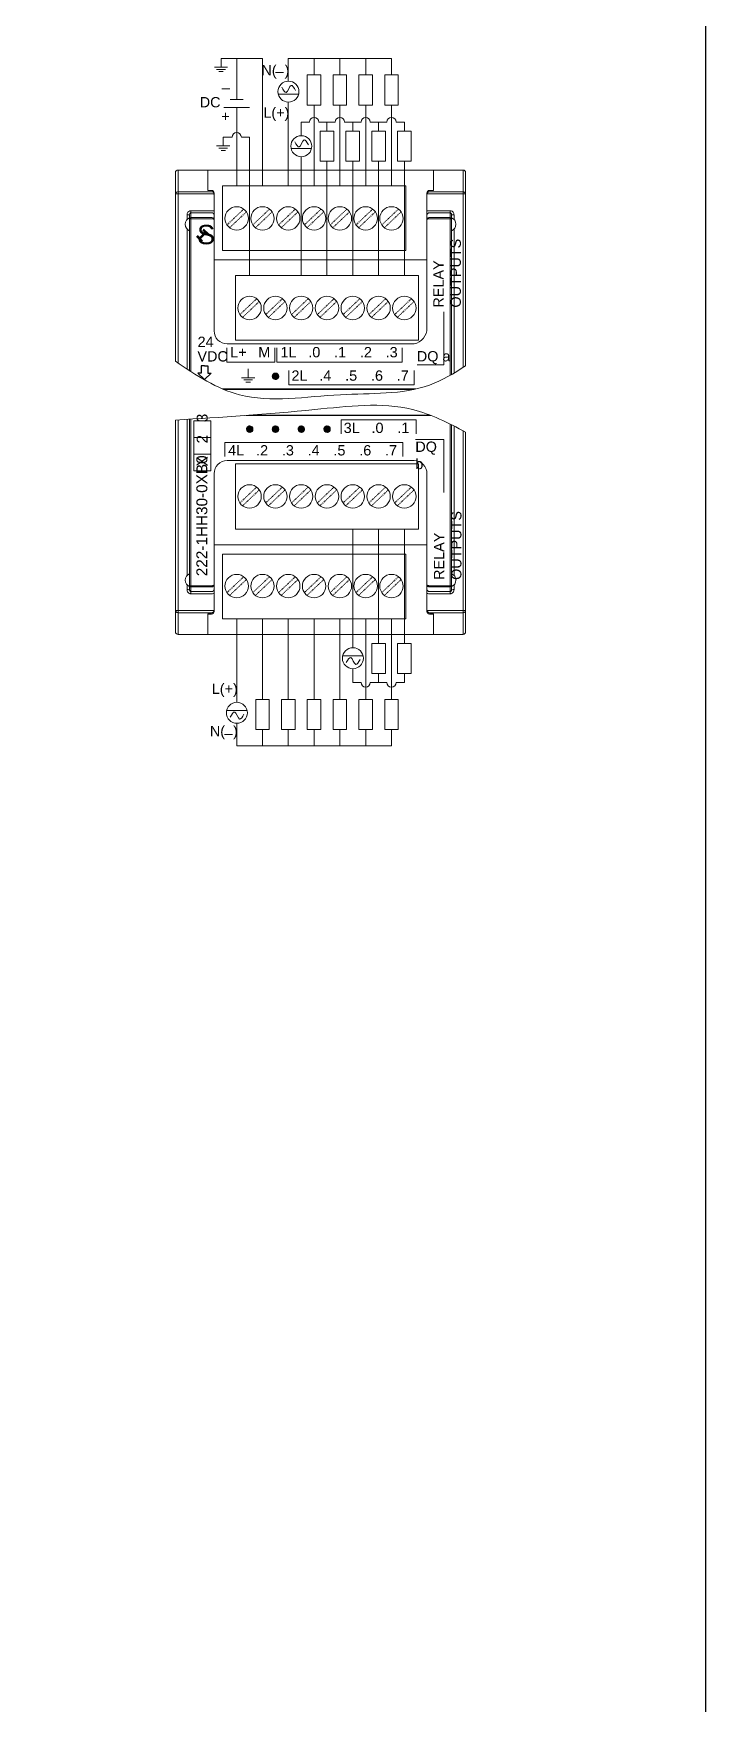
# Model space of a CAD drawing. Header units: inches. Extents: x 57 to 2760, y -193 to 2149.
# Drawn here: x 994.3 to 1098.5, y 1348.4 to 1607.5 of the extents above; entities that cross this region are included whole.
import ezdxf

# ---------------------------------------------------------------- set-up
doc = ezdxf.new("R2010")
doc.units = ezdxf.units.IN
doc.header["$MEASUREMENT"] = 0
doc.linetypes.add('DOT', pattern=[0.2, 0.1, -0.1])
doc.layers.add('Wiring', color=7, linetype='Continuous')
doc.styles.get("Standard").update_dxf_attribs({"font": 'arial.ttf'})

msp = doc.modelspace()

# ---------------------------------------------------------------- linework, layer by layer
at = {"color": 7, "linetype": 'Continuous', "lineweight": 0}
for p, q in [((1016.33549, 1556.74283), (1016.33549, 1585.95301)), ((1016.73549, 1586.35301), (1060.93549, 1586.35301)), ((1016.73549, 1556.45999), (1016.73549, 1586.35301)), ((1021.33549, 1583.18671), (1021.33549, 1586.35301)), ((1056.33549, 1583.18671), (1056.33549, 1586.35301)), ((1060.93549, 1555.75919), (1060.93549, 1586.35301)), ((1061.33549, 1585.95301), (1061.33549, 1556.02224)), ((1061.33549, 1556.02224), (1061.33549, 1585.95301)), ((1023.62549, 1583.92301), (1023.62549, 1573.89101)), ((1023.62549, 1583.92301), (1052.04549, 1583.92301)), ((1052.04549, 1583.92301), (1052.04549, 1573.89101)), ((1016.73549, 1582.99128), (1021.93549, 1582.99128)), ((1016.73549, 1582.67143), (1021.93549, 1582.67143)), ((1021.33549, 1583.19937), (1021.93549, 1583.19937)), ((1021.93549, 1583.18671), (1021.33549, 1583.18671)), ((1022.0867, 1583.16969), (1021.93549, 1583.19937)), ((1022.30489, 1582.75303), (1022.33549, 1582.60473)), ((1022.33549, 1561.41511), (1022.33549, 1582.79937)), ((1055.33549, 1582.79937), (1055.33549, 1561.87701)), ((1055.3661, 1582.75303), (1055.33549, 1582.60473)), ((1055.51261, 1583.121), (1055.41948, 1583.03684)), ((1055.61986, 1583.17017), (1055.51261, 1583.121)), ((1055.58429, 1583.16969), (1055.73549, 1583.19937)), ((1055.73549, 1583.18671), (1055.61986, 1583.17017)), ((1056.33549, 1583.19937), (1055.73549, 1583.19937)), ((1056.33549, 1583.18671), (1055.73549, 1583.18671)), ((1055.73549, 1582.99128), (1060.93549, 1582.99128)), ((1055.73549, 1582.67143), (1060.93549, 1582.67143)), ((1018.13549, 1578.67579), (1018.13549, 1579.40901)), ((1018.53549, 1555.23092), (1018.53549, 1579.46916)), ((1018.73549, 1555.09991), (1018.73549, 1580.05559)), ((1018.73549, 1580.05559), (1021.93549, 1580.05559)), ((1018.73549, 1579.73068), (1021.93549, 1579.73068)), ((1021.93549, 1578.98869), (1018.73549, 1578.98869)), ((1021.93549, 1578.81585), (1018.73549, 1578.81585)), ((1022.33549, 1578.63797), (1022.33549, 1579.34431)), ((1058.93549, 1580.05559), (1055.73549, 1580.05559)), ((1058.93549, 1579.73068), (1055.73549, 1579.73068)), ((1058.93549, 1578.98869), (1055.73549, 1578.98869)), ((1058.93549, 1578.81585), (1055.73549, 1578.81721)), ((1058.93549, 1554.53194), (1058.93549, 1580.05559)), ((1059.13549, 1554.64665), (1059.13549, 1579.46918)), ((1059.53549, 1578.67579), (1059.53549, 1579.40901)), ((1018.13549, 1555.49667), (1018.13549, 1577.23023)), ((1059.53549, 1554.88197), (1059.53549, 1577.23023)), ((1023.62549, 1573.89101), (1052.04549, 1573.89101)), ((1022.33549, 1572.45774), (1055.33549, 1572.45774)), ((1025.62549, 1570.02301), (1025.62549, 1559.99101)), ((1025.62549, 1570.02301), (1054.04549, 1570.02301)), ((1054.04549, 1570.02301), (1054.04549, 1559.99101)), ((1053.3354, 1559.41501), (1024.33549, 1559.41501)), ((1025.62549, 1559.99101), (1054.04549, 1559.99101)), ((1027.61223, 1554.1573), (1027.61223, 1555.5223)), ((1031.36111, 1554.38421), (1031.85402, 1554.87711)), ((1031.36685, 1554.34354), (1031.89469, 1554.87138)), ((1031.37263, 1554.44213), (1031.79609, 1554.86559)), ((1031.37455, 1554.30483), (1031.93339, 1554.86368)), ((1031.38224, 1554.26613), (1031.9721, 1554.85598)), ((1031.38416, 1554.50006), (1031.73817, 1554.85407)), ((1031.38994, 1554.22742), (1032.0108, 1554.84828)), ((1053.63164, 1552.40899), (1023.65274, 1552.40899)), ((1053.32711, 1552.3416), (1023.81447, 1552.3416)), ((1026.58848, 1554.1573), (1028.63598, 1554.1573)), ((1026.92973, 1553.81605), (1028.29473, 1553.81605)), ((1027.27098, 1553.4748), (1027.95348, 1553.4748)), ((1031.39568, 1554.55798), (1031.68024, 1554.84255)), ((1031.39764, 1554.18872), (1032.04951, 1554.84058)), ((1031.41573, 1554.1604), (1032.07782, 1554.82249)), ((1031.43432, 1554.13259), (1032.10564, 1554.80391)), ((1031.4529, 1554.10477), (1032.13346, 1554.78532)), ((1031.47149, 1554.07695), (1032.16127, 1554.76673)), ((1031.47265, 1554.68136), (1031.55687, 1554.76558)), ((1031.49008, 1554.04913), (1032.18909, 1554.74815)), ((1031.5098, 1554.02245), (1032.21577, 1554.72842)), ((1031.53762, 1554.00387), (1032.23436, 1554.70061)), ((1031.56543, 1553.98528), (1032.25295, 1554.67279)), ((1031.59325, 1553.96669), (1032.27153, 1554.64497)), ((1031.62107, 1553.9481), (1032.29012, 1554.61716)), ((1031.64889, 1553.92952), (1032.30871, 1554.58934)), ((1031.67988, 1553.91411), (1032.32412, 1554.55835)), ((1031.71858, 1553.90641), (1032.33182, 1554.51964)), ((1031.75729, 1553.89871), (1032.33952, 1554.48094)), ((1031.79599, 1553.89101), (1032.34722, 1554.44223)), ((1031.8347, 1553.88331), (1032.35491, 1554.40353)), ((1031.88009, 1553.8823), (1032.35592, 1554.35813)), ((1031.93802, 1553.89382), (1032.3444, 1554.30021)), ((1031.99594, 1553.90534), (1032.33288, 1554.24228)), ((1032.05753, 1553.92053), (1032.31769, 1554.18069)), ((1032.19738, 1554.01397), (1032.22425, 1554.04084)), ((1016.33549, 1514.75682), (1016.33549, 1547.59767)), ((1016.73549, 1514.35682), (1016.73549, 1547.62156)), ((1018.13549, 1547.70562), (1018.13549, 1523.4796)), ((1018.53549, 1521.24065), (1018.53549, 1547.72981)), ((1018.73549, 1520.65425), (1018.73549, 1547.74194)), ((1055.94662, 1548.30084), (1027.283, 1548.30084)), ((1055.77212, 1548.36824), (1028.20639, 1548.36824)), ((1027.35711, 1546.17749), (1027.86231, 1546.68268)), ((1027.35966, 1546.20324), (1027.83656, 1546.68014)), ((1027.36096, 1546.15814), (1027.88166, 1546.67883)), ((1027.36481, 1546.13879), (1027.90101, 1546.67499)), ((1027.36542, 1546.2322), (1027.8076, 1546.67438)), ((1027.36866, 1546.11943), (1027.92036, 1546.67114)), ((1027.37118, 1546.26116), (1027.77864, 1546.66862)), ((1027.37251, 1546.10008), (1027.93972, 1546.66729)), ((1027.37636, 1546.08073), (1027.95907, 1546.66344)), ((1027.37694, 1546.29012), (1027.74967, 1546.66286)), ((1027.38021, 1546.06138), (1027.97842, 1546.65959)), ((1027.3827, 1546.31909), (1027.72071, 1546.6571)), ((1027.38406, 1546.04202), (1027.99777, 1546.65574)), ((1027.38791, 1546.02267), (1028.01713, 1546.65189)), ((1027.38846, 1546.34805), (1027.69175, 1546.65134)), ((1027.39176, 1546.00332), (1028.03648, 1546.64804)), ((1027.39663, 1546.37942), (1027.66038, 1546.64317)), ((1027.39805, 1545.9864), (1028.05339, 1546.64175)), ((1027.40734, 1545.9725), (1028.0673, 1546.63246)), ((1027.41663, 1545.95859), (1028.08121, 1546.62317)), ((1027.42593, 1545.94468), (1028.09512, 1546.61387)), ((1027.43522, 1545.93077), (1028.10903, 1546.60458)), ((1027.44335, 1546.44934), (1027.59046, 1546.59645)), ((1027.44451, 1545.91686), (1028.12294, 1546.59529)), ((1027.45381, 1545.90295), (1028.13685, 1546.58599)), ((1027.4631, 1545.88904), (1028.15075, 1546.5767)), ((1027.47239, 1545.87514), (1028.16466, 1546.56741)), ((1027.48169, 1545.86123), (1028.17857, 1546.55811)), ((1027.49007, 1546.51926), (1027.52054, 1546.54973)), ((1027.49098, 1545.84732), (1028.19248, 1546.54882)), ((1027.50027, 1545.83341), (1028.20639, 1546.53953)), ((1027.51319, 1545.82312), (1028.21667, 1546.52661)), ((1027.5271, 1545.81383), (1028.22597, 1546.5127)), ((1027.54101, 1545.80454), (1028.23526, 1546.49879)), ((1027.55492, 1545.79524), (1028.24455, 1546.48488)), ((1027.56882, 1545.78595), (1028.25385, 1546.47097)), ((1027.58273, 1545.77666), (1028.26314, 1546.45707)), ((1027.59664, 1545.76736), (1028.27243, 1546.44316)), ((1027.61055, 1545.75807), (1028.28173, 1546.42925)), ((1027.62446, 1545.74878), (1028.29102, 1546.41534)), ((1027.63837, 1545.73948), (1028.30031, 1546.40143)), ((1027.65228, 1545.73019), (1028.30961, 1546.38752)), ((1027.66685, 1545.72156), (1028.31824, 1546.37295)), ((1027.6862, 1545.71771), (1028.32209, 1546.3536)), ((1027.70556, 1545.71386), (1028.32593, 1546.33424)), ((1027.72491, 1545.71001), (1028.32978, 1546.31489)), ((1027.74426, 1545.70617), (1028.33363, 1546.29554)), ((1027.76361, 1545.70232), (1028.33748, 1546.27619)), ((1027.78297, 1545.69847), (1028.34133, 1546.25683)), ((1027.80232, 1545.69462), (1028.34518, 1546.23748)), ((1027.82167, 1545.69077), (1028.34903, 1546.21813)), ((1027.84102, 1545.68692), (1028.35288, 1546.19878)), ((1027.86263, 1545.68533), (1028.35447, 1546.17716)), ((1027.8916, 1545.69109), (1028.34871, 1546.1482)), ((1027.92056, 1545.69685), (1028.34295, 1546.11924)), ((1027.94952, 1545.70261), (1028.33719, 1546.09028)), ((1027.97849, 1545.70837), (1028.33143, 1546.06131)), ((1028.00745, 1545.71413), (1028.32567, 1546.03235)), ((1028.03641, 1545.71989), (1028.3199, 1546.00339)), ((1028.09113, 1545.75141), (1028.28839, 1545.94867)), ((1028.16105, 1545.79813), (1028.24167, 1545.87875)), ((1031.35943, 1546.16587), (1031.87393, 1546.68037)), ((1031.36196, 1546.2148), (1031.825, 1546.67784)), ((1031.36713, 1546.12716), (1031.91264, 1546.67267)), ((1031.37348, 1546.27273), (1031.76707, 1546.66632)), ((1031.37482, 1546.08846), (1031.95134, 1546.66497)), ((1031.38252, 1546.04975), (1031.99005, 1546.65728)), ((1031.385, 1546.33065), (1031.70914, 1546.6548)), ((1031.39022, 1546.01105), (1032.02875, 1546.64958)), ((1031.40363, 1545.97805), (1032.06175, 1546.63617)), ((1031.41528, 1546.40734), (1031.63246, 1546.62451)), ((1031.42222, 1545.95023), (1032.08957, 1546.61758)), ((1031.4408, 1545.92242), (1032.11738, 1546.599)), ((1031.45939, 1545.8946), (1032.1452, 1546.58041)), ((1031.47798, 1545.86678), (1032.17302, 1546.56182)), ((1031.49656, 1545.83896), (1032.20083, 1546.54324)), ((1031.52154, 1545.81754), (1032.22226, 1546.51825)), ((1031.54936, 1545.79896), (1032.24084, 1546.49044)), ((1031.57718, 1545.78037), (1032.25943, 1546.46262)), ((1031.605, 1545.76178), (1032.27802, 1546.4348)), ((1031.63281, 1545.7432), (1032.2966, 1546.40699)), ((1031.66063, 1545.72461), (1032.31519, 1546.37917)), ((1031.69783, 1545.7154), (1032.3244, 1546.34197)), ((1031.73653, 1545.7077), (1032.3321, 1546.30327)), ((1031.77524, 1545.7), (1032.3398, 1546.26456)), ((1031.81394, 1545.69231), (1032.34749, 1546.22586)), ((1031.85265, 1545.68461), (1032.35519, 1546.18715)), ((1031.90899, 1545.69455), (1032.34525, 1546.13081)), ((1031.96692, 1545.70607), (1032.33373, 1546.07288)), ((1032.02485, 1545.71759), (1032.3222, 1546.01495)), ((1032.13313, 1545.77947), (1032.26033, 1545.90667)), ((1035.35943, 1546.16587), (1035.87393, 1546.68037)), ((1035.36196, 1546.2148), (1035.825, 1546.67784)), ((1035.36713, 1546.12716), (1035.91264, 1546.67267)), ((1035.37348, 1546.27273), (1035.76707, 1546.66632)), ((1035.37482, 1546.08846), (1035.95134, 1546.66497)), ((1035.38252, 1546.04975), (1035.99005, 1546.65728)), ((1035.385, 1546.33065), (1035.70914, 1546.6548)), ((1035.39022, 1546.01105), (1036.02875, 1546.64958)), ((1035.40363, 1545.97805), (1036.06175, 1546.63617)), ((1035.41528, 1546.40734), (1035.63246, 1546.62451)), ((1035.42222, 1545.95023), (1036.08957, 1546.61758)), ((1035.4408, 1545.92242), (1036.11738, 1546.599)), ((1035.45939, 1545.8946), (1036.1452, 1546.58041)), ((1035.47798, 1545.86678), (1036.17302, 1546.56182)), ((1035.49656, 1545.83896), (1036.20083, 1546.54324)), ((1035.52154, 1545.81754), (1036.22226, 1546.51825)), ((1035.54936, 1545.79896), (1036.24084, 1546.49044)), ((1035.57718, 1545.78037), (1036.25943, 1546.46262)), ((1035.605, 1545.76178), (1036.27802, 1546.4348)), ((1035.63281, 1545.7432), (1036.2966, 1546.40699)), ((1035.66063, 1545.72461), (1036.31519, 1546.37917)), ((1035.69783, 1545.7154), (1036.3244, 1546.34197)), ((1035.73653, 1545.7077), (1036.3321, 1546.30327)), ((1035.77524, 1545.7), (1036.3398, 1546.26456)), ((1035.81394, 1545.69231), (1036.34749, 1546.22586)), ((1035.85265, 1545.68461), (1036.35519, 1546.18715)), ((1035.90899, 1545.69455), (1036.34525, 1546.13081)), ((1035.96692, 1545.70607), (1036.33373, 1546.07288)), ((1036.02485, 1545.71759), (1036.3222, 1546.01495)), ((1036.13313, 1545.77947), (1036.26033, 1545.90667)), ((1039.35943, 1546.16587), (1039.87393, 1546.68037)), ((1039.36196, 1546.2148), (1039.825, 1546.67784)), ((1039.36713, 1546.12716), (1039.91264, 1546.67267)), ((1039.37348, 1546.27273), (1039.76707, 1546.66632)), ((1039.37482, 1546.08846), (1039.95134, 1546.66497)), ((1039.38252, 1546.04975), (1039.99005, 1546.65728)), ((1039.385, 1546.33065), (1039.70914, 1546.6548)), ((1039.39022, 1546.01105), (1040.02875, 1546.64958)), ((1039.40363, 1545.97805), (1040.06175, 1546.63617)), ((1039.41528, 1546.40734), (1039.63246, 1546.62451)), ((1039.42222, 1545.95023), (1040.08957, 1546.61758)), ((1039.4408, 1545.92242), (1040.11738, 1546.599)), ((1039.45939, 1545.8946), (1040.1452, 1546.58041)), ((1039.47798, 1545.86678), (1040.17302, 1546.56182)), ((1039.49656, 1545.83896), (1040.20083, 1546.54324)), ((1039.52154, 1545.81754), (1040.22226, 1546.51825)), ((1039.54936, 1545.79896), (1040.24084, 1546.49044)), ((1039.57718, 1545.78037), (1040.25943, 1546.46262)), ((1039.605, 1545.76178), (1040.27802, 1546.4348)), ((1039.63281, 1545.7432), (1040.2966, 1546.40699)), ((1039.66063, 1545.72461), (1040.31519, 1546.37917)), ((1039.69783, 1545.7154), (1040.3244, 1546.34197)), ((1039.73653, 1545.7077), (1040.3321, 1546.30327)), ((1039.77524, 1545.7), (1040.3398, 1546.26456)), ((1039.81394, 1545.69231), (1040.34749, 1546.22586)), ((1039.85265, 1545.68461), (1040.35519, 1546.18715)), ((1039.90899, 1545.69455), (1040.34525, 1546.13081)), ((1039.96692, 1545.70607), (1040.33373, 1546.07288)), ((1040.02485, 1545.71759), (1040.3222, 1546.01495)), ((1040.13313, 1545.77947), (1040.26033, 1545.90667)), ((1058.93549, 1520.65425), (1058.93549, 1546.96543)), ((1059.13549, 1521.24065), (1059.13549, 1546.86599)), ((1059.53549, 1523.4796), (1059.53549, 1546.66426)), ((1060.93549, 1514.35682), (1060.93549, 1545.93375)), ((1061.33549, 1514.75682), (1061.33549, 1545.7199)), ((1024.33559, 1541.29482), (1053.33549, 1541.29482)), ((1025.62549, 1530.68682), (1025.62549, 1540.79482)), ((1025.62549, 1540.79482), (1054.04549, 1540.79482)), ((1054.04549, 1530.68682), (1054.04549, 1540.79482)), ((1022.33549, 1522.07182), (1022.33549, 1539.29482)), ((1022.33549, 1517.91046), (1022.33549, 1539.29482)), ((1055.33549, 1539.29482), (1055.33549, 1517.91046)), ((1054.04549, 1530.68682), (1025.62549, 1530.68682)), ((1055.33549, 1528.25209), (1022.33549, 1528.25209)), ((1023.62549, 1516.78682), (1023.62549, 1526.81882)), ((1052.04549, 1526.81882), (1023.62549, 1526.81882)), ((1052.04549, 1516.78682), (1052.04549, 1526.81882)), ((1018.13549, 1522.03404), (1018.13549, 1521.30083)), ((1018.73549, 1521.89399), (1021.93549, 1521.89399)), ((1018.73549, 1521.72114), (1021.93549, 1521.72114)), ((1055.73549, 1521.89399), (1058.93549, 1521.89399)), ((1055.73549, 1521.72114), (1058.93549, 1521.72114)), ((1059.53549, 1521.30083), (1059.53549, 1522.03404)), ((1018.73549, 1520.97915), (1021.93549, 1520.97915)), ((1018.73549, 1520.65425), (1021.93549, 1520.65425)), ((1055.73549, 1520.97915), (1058.93549, 1520.97915)), ((1055.73549, 1520.65425), (1058.93549, 1520.65425)), ((1016.73549, 1518.0384), (1021.93549, 1518.0384)), ((1016.73549, 1517.71855), (1021.93549, 1517.71855)), ((1021.93549, 1517.52313), (1021.33549, 1517.52313)), ((1021.33549, 1514.35682), (1021.33549, 1517.52313)), ((1021.33549, 1517.51046), (1021.93549, 1517.51046)), ((1022.0867, 1517.54014), (1021.93549, 1517.51046)), ((1021.93549, 1517.52313), (1022.05113, 1517.53967)), ((1022.05113, 1517.53967), (1022.15838, 1517.58883)), ((1022.15838, 1517.58883), (1022.25151, 1517.673)), ((1022.30489, 1517.9568), (1022.33549, 1518.1051)), ((1052.04549, 1516.78682), (1023.62549, 1516.78682)), ((1055.3661, 1517.9568), (1055.33549, 1518.1051)), ((1055.58429, 1517.54014), (1055.73549, 1517.51046)), ((1060.93549, 1518.0384), (1055.73549, 1518.0384)), ((1060.93549, 1517.71855), (1055.73549, 1517.71855)), ((1056.33549, 1517.52313), (1055.73549, 1517.52313)), ((1056.33549, 1517.51046), (1055.73549, 1517.51046)), ((1056.33549, 1514.35682), (1056.33549, 1517.52313)), ((1061.33549, 1518.1051), (1061.33549, 1514.75682)), ((1016.73549, 1514.35682), (1060.93549, 1514.35682))]:
    msp.add_line(p, q, dxfattribs=at)
at = {"linetype": 'DOT', "lineweight": 0}
for p, q in [((1024.32964, 1577.84979), (1026.92872, 1580.31183)), ((1024.74227, 1577.41419), (1027.34135, 1579.87624)), ((1028.32964, 1577.84979), (1030.92872, 1580.31183)), ((1028.74227, 1577.41419), (1031.34135, 1579.87624)), ((1032.32964, 1577.84979), (1034.92872, 1580.31183)), ((1032.74227, 1577.41419), (1035.34135, 1579.87624)), ((1036.32964, 1577.84979), (1038.92872, 1580.31183)), ((1036.74227, 1577.41419), (1039.34135, 1579.87624)), ((1040.32964, 1577.84979), (1042.92872, 1580.31183)), ((1040.74227, 1577.41419), (1043.34135, 1579.87624)), ((1044.32964, 1577.84979), (1046.92872, 1580.31183)), ((1044.74227, 1577.41419), (1047.34135, 1579.87624)), ((1048.32964, 1577.84979), (1050.92872, 1580.31183)), ((1048.74227, 1577.41419), (1051.34135, 1579.87624)), ((1026.32964, 1563.94979), (1028.92872, 1566.41183)), ((1026.74227, 1563.51419), (1029.34135, 1565.97624)), ((1030.32964, 1563.94979), (1032.92872, 1566.41183)), ((1030.74227, 1563.51419), (1033.34135, 1565.97624)), ((1034.32964, 1563.94979), (1036.92872, 1566.41183)), ((1034.74227, 1563.51419), (1037.34135, 1565.97624)), ((1038.32964, 1563.94979), (1040.92872, 1566.41183)), ((1038.74227, 1563.51419), (1041.34135, 1565.97624)), ((1042.32964, 1563.94979), (1044.92872, 1566.41183)), ((1042.74227, 1563.51419), (1045.34135, 1565.97624)), ((1046.32964, 1563.94979), (1048.92872, 1566.41183)), ((1046.74227, 1563.51419), (1049.34135, 1565.97624)), ((1050.32964, 1563.94979), (1052.92872, 1566.41183)), ((1050.74227, 1563.51419), (1053.34135, 1565.97624)), ((1026.32964, 1534.7336), (1028.92872, 1537.19564)), ((1026.74227, 1534.298), (1029.34135, 1536.76005)), ((1030.32964, 1534.7336), (1032.92872, 1537.19564)), ((1030.74227, 1534.298), (1033.34135, 1536.76005)), ((1034.32964, 1534.7336), (1036.92872, 1537.19564)), ((1034.74227, 1534.298), (1037.34135, 1536.76005)), ((1038.32964, 1534.7336), (1040.92872, 1537.19564)), ((1038.74227, 1534.298), (1041.34135, 1536.76005)), ((1042.32964, 1534.7336), (1044.92872, 1537.19564)), ((1042.74227, 1534.298), (1045.34135, 1536.76005)), ((1046.32964, 1534.7336), (1048.92872, 1537.19564)), ((1046.74227, 1534.298), (1049.34135, 1536.76005)), ((1050.32964, 1534.7336), (1052.92872, 1537.19564)), ((1050.74227, 1534.298), (1053.34135, 1536.76005)), ((1024.32964, 1520.8336), (1026.92872, 1523.29564)), ((1024.74227, 1520.398), (1027.34135, 1522.86005)), ((1028.32964, 1520.8336), (1030.92872, 1523.29564)), ((1028.74227, 1520.398), (1031.34135, 1522.86005)), ((1032.32964, 1520.8336), (1034.92872, 1523.29564)), ((1032.74227, 1520.398), (1035.34135, 1522.86005)), ((1036.32964, 1520.8336), (1038.92872, 1523.29564)), ((1036.74227, 1520.398), (1039.34135, 1522.86005)), ((1040.32964, 1520.8336), (1042.92872, 1523.29564)), ((1040.74227, 1520.398), (1043.34135, 1522.86005)), ((1044.32964, 1520.8336), (1046.92872, 1523.29564)), ((1044.74227, 1520.398), (1047.34135, 1522.86005)), ((1048.32964, 1520.8336), (1050.92872, 1523.29564)), ((1048.74227, 1520.398), (1051.34135, 1522.86005))]:
    msp.add_line(p, q, dxfattribs=at)
at = {"lineweight": 0}
for p, q in [((1019.5985, 1576.04372), (1020.40018, 1575.25181)), ((1019.66876, 1576.11488), (1020.47044, 1575.32297)), ((1019.73902, 1576.18604), (1020.5407, 1575.39412)), ((1020.90772, 1576.69904), (1020.06917, 1575.86081)), ((1020.97842, 1576.62831), (1020.13986, 1575.79008)), ((1021.04912, 1576.55759), (1020.21056, 1575.71936)), ((1020.55848, 1577.04064), (1021.36016, 1576.24872)), ((1020.62874, 1577.11179), (1021.43042, 1576.31988)), ((1020.699, 1577.18295), (1021.50068, 1576.39104)), ((1057.95582, 1564.3475), (1057.95582, 1556.13653)), ((1024.31234, 1558.77249), (1024.31234, 1556.5779)), ((1031.74234, 1558.77249), (1031.74234, 1556.5779)), ((1032.06885, 1558.77249), (1032.06885, 1556.5779)), ((1051.49885, 1558.77249), (1051.49885, 1556.5779)), ((1024.31234, 1556.5779), (1031.74234, 1556.5779)), ((1032.06885, 1556.5779), (1051.49885, 1556.5779)), ((1033.91938, 1555.26504), (1033.91938, 1553.07045)), ((1053.34938, 1555.26504), (1053.34938, 1553.07045)), ((1057.95582, 1556.13653), (1053.80306, 1556.13653)), ((1033.91938, 1553.07045), (1053.34938, 1553.07045)), ((1042.03747, 1547.63938), (1053.64483, 1547.63938)), ((1042.03747, 1545.44479), (1042.03747, 1547.63938)), ((1053.64483, 1545.44479), (1053.64483, 1547.63938)), ((1057.95582, 1544.5733), (1053.56152, 1544.5733)), ((1057.95582, 1536.36234), (1057.95582, 1544.5733)), ((1024.00258, 1541.93734), (1024.00258, 1544.13193)), ((1024.00258, 1544.13193), (1051.60994, 1544.13193)), ((1051.60994, 1541.93734), (1051.60994, 1544.13193))]:
    msp.add_line(p, q, dxfattribs=at)
for p, q in [((1020.32217, 1554.87098), (1019.80812, 1554.87098)), ((1019.80812, 1554.87098), (1020.83622, 1553.8735)), ((1020.83622, 1555.98937), (1020.32217, 1555.98937)), ((1020.32217, 1555.98937), (1020.32217, 1554.87098)), ((1020.83622, 1555.98937), (1021.35027, 1555.98937)), ((1021.86432, 1554.87098), (1020.83622, 1553.8735)), ((1021.35027, 1555.98937), (1021.35027, 1554.87098)), ((1021.35027, 1554.87098), (1021.86432, 1554.87098))]:
    msp.add_line(p, q)
msp.add_lwpolyline([(60.46636, 2015.39461), (1098.54819, 2015.39461), (1098.54819, 1083.9003), (60.46636, 1083.9003)], close=True)
at = {"color": 7, "linetype": 'Continuous', "lineweight": 0}
for points in [[(1016.33549, 1582.60473), (1016.34002, 1582.66274), (1016.35536, 1582.72503), (1016.3839, 1582.78906), (1016.42753, 1582.8514), (1016.48713, 1582.90775), (1016.56131, 1582.95271), (1016.64604, 1582.98149), (1016.73549, 1582.99128)], [(1016.33549, 1582.60473), (1016.36561, 1582.63012), (1016.45224, 1582.65183), (1016.58215, 1582.66634), (1016.73549, 1582.67143)], [(1021.93549, 1583.18671), (1022.05113, 1583.17017), (1022.15838, 1583.121), (1022.2515, 1583.03684), (1022.31435, 1582.92363), (1022.33549, 1582.79937)], [(1021.93549, 1582.99128), (1022.0876, 1582.96224), (1022.21783, 1582.87856), (1022.30489, 1582.75303)], [(1021.93549, 1582.67143), (1022.0876, 1582.66642), (1022.21783, 1582.65198), (1022.30489, 1582.63032), (1022.33549, 1582.60473)], [(1022.33549, 1582.79937), (1022.3061, 1582.94989), (1022.21905, 1583.0815), (1022.0867, 1583.16969)], [(1055.33549, 1582.79937), (1055.36489, 1582.94989), (1055.45194, 1583.0815), (1055.58429, 1583.16969)], [(1055.41948, 1583.03684), (1055.35664, 1582.92363), (1055.33549, 1582.79937)], [(1055.73549, 1582.67143), (1055.58339, 1582.66642), (1055.45316, 1582.65198), (1055.3661, 1582.63032), (1055.33549, 1582.60473)], [(1055.73549, 1582.99128), (1055.58339, 1582.96224), (1055.45316, 1582.87856), (1055.3661, 1582.75303)], [(1060.93549, 1582.99128), (1060.99549, 1582.98691), (1061.05996, 1582.97209), (1061.12623, 1582.9445), (1061.19076, 1582.90234), (1061.24907, 1582.84472), (1061.2956, 1582.77302), (1061.32538, 1582.69112), (1061.33549, 1582.60473)], [(1061.33549, 1582.60473), (1061.30538, 1582.63012), (1061.21875, 1582.65183), (1061.08884, 1582.66634), (1060.93549, 1582.67143)], [(1018.13549, 1579.40901), (1018.16822, 1579.61956), (1018.2604, 1579.80384), (1018.39726, 1579.94296), (1018.56042, 1580.02735), (1018.73549, 1580.05559)], [(1018.53549, 1579.46918), (1018.50504, 1579.44615), (1018.41833, 1579.42663), (1018.28856, 1579.41359), (1018.13549, 1579.40901)], [(1018.53549, 1579.46915), (1018.54639, 1579.55423), (1018.57711, 1579.6288), (1018.62279, 1579.68516), (1018.67726, 1579.71932), (1018.73549, 1579.73068)], [(1018.53549, 1578.79551), (1018.55072, 1578.86943), (1018.59407, 1578.93211), (1018.65896, 1578.97399), (1018.73549, 1578.98869)], [(1018.73549, 1578.81585), (1018.65871, 1578.81429), (1018.59344, 1578.80983), (1018.55036, 1578.8032), (1018.53549, 1578.79551)], [(1021.93549, 1580.05559), (1022.08857, 1580.05091), (1022.21834, 1580.03758), (1022.30505, 1580.01764), (1022.33549, 1579.99412)], [(1021.93549, 1579.73068), (1022.08857, 1579.70127), (1022.21834, 1579.61752), (1022.30505, 1579.49217), (1022.33549, 1579.34431)], [(1021.9355, 1578.98869), (1022.00033, 1578.98405), (1022.05765, 1578.97194), (1022.10753, 1578.9546), (1022.15063, 1578.93365), (1022.18788, 1578.91007), (1022.22028, 1578.88427), (1022.24886, 1578.85596), (1022.27409, 1578.82472), (1022.29552, 1578.79082), (1022.31262, 1578.75491), (1022.32504, 1578.71767), (1022.3327, 1578.67942), (1022.33549, 1578.63801)], [(1022.33549, 1578.63798), (1022.3327, 1578.659), (1022.32504, 1578.67839), (1022.31262, 1578.69727), (1022.29553, 1578.71548), (1022.2741, 1578.73267), (1022.24887, 1578.74851), (1022.22029, 1578.76287), (1022.18791, 1578.77596), (1022.15066, 1578.78792), (1022.10757, 1578.79854), (1022.05769, 1578.80734), (1022.00039, 1578.81349), (1021.93558, 1578.81585)], [(1055.73549, 1580.05559), (1055.58242, 1580.05091), (1055.45265, 1580.03758), (1055.36594, 1580.01764), (1055.33549, 1579.99412)], [(1055.73549, 1579.73068), (1055.58242, 1579.70127), (1055.45265, 1579.61752), (1055.36594, 1579.49217), (1055.33549, 1579.34431)], [(1055.33549, 1578.63796), (1055.33823, 1578.67894), (1055.34633, 1578.71909), (1055.35959, 1578.75788), (1055.3777, 1578.79479), (1055.40029, 1578.82935), (1055.42691, 1578.86114), (1055.45722, 1578.88992), (1055.49092, 1578.9155), (1055.52753, 1578.93757), (1055.5664, 1578.95581), (1055.60684, 1578.97006), (1055.6483, 1578.98026), (1055.69093, 1578.98651), (1055.73549, 1578.98869)], [(1055.73549, 1578.81585), (1055.69093, 1578.81474), (1055.6483, 1578.81157), (1055.60684, 1578.8064), (1055.56639, 1578.79917), (1055.52752, 1578.78991), (1055.49092, 1578.77872), (1055.45722, 1578.76574), (1055.42691, 1578.75115), (1055.40028, 1578.73503), (1055.3777, 1578.7175), (1055.35959, 1578.69878), (1055.34633, 1578.67912), (1055.33823, 1578.65876), (1055.33549, 1578.63799)], [(1059.53549, 1579.40901), (1059.52438, 1579.53281), (1059.49549, 1579.64107), (1059.4541, 1579.73409), (1059.40409, 1579.81275), (1059.34886, 1579.8776), (1059.29147, 1579.92944), (1059.23393, 1579.9699), (1059.17667, 1580.00103), (1059.11893, 1580.02461), (1059.05954, 1580.04161), (1058.99821, 1580.05204), (1058.93549, 1580.05559)], [(1059.13549, 1579.46918), (1059.13179, 1579.51923), (1059.12216, 1579.563), (1059.10836, 1579.60062), (1059.09169, 1579.63243), (1059.07328, 1579.65866), (1059.05415, 1579.67964), (1059.03497, 1579.69601), (1059.01588, 1579.7086), (1058.99664, 1579.71815), (1058.97684, 1579.72503), (1058.9564, 1579.72925), (1058.93549, 1579.73068)], [(1058.93549, 1578.98869), (1059.01107, 1578.97437), (1059.07599, 1578.933), (1059.12016, 1578.86968), (1059.13549, 1578.79551)], [(1059.13549, 1578.79551), (1059.12016, 1578.80332), (1059.07599, 1578.80998), (1059.01107, 1578.81434), (1058.93549, 1578.81585)], [(1059.53549, 1579.40901), (1059.38242, 1579.41359), (1059.25265, 1579.42663), (1059.16594, 1579.44615), (1059.13549, 1579.46918)], [(1018.13549, 1521.30083), (1018.28857, 1521.29625), (1018.41834, 1521.2832), (1018.50505, 1521.26368), (1018.53549, 1521.24065)], [(1018.13549, 1521.30083), (1018.1466, 1521.17702), (1018.1755, 1521.06876), (1018.21689, 1520.97574), (1018.2669, 1520.89709), (1018.32213, 1520.83224), (1018.37952, 1520.78039), (1018.43706, 1520.73994), (1018.49432, 1520.70881), (1018.55206, 1520.68522), (1018.61145, 1520.66823), (1018.67278, 1520.65779), (1018.73549, 1520.65425)], [(1018.53549, 1521.91433), (1018.55082, 1521.90652), (1018.595, 1521.89985), (1018.65992, 1521.8955), (1018.73549, 1521.89399)], [(1018.73549, 1521.72114), (1018.65992, 1521.73547), (1018.595, 1521.77684), (1018.55082, 1521.84015), (1018.53549, 1521.91433)], [(1018.53549, 1521.24065), (1018.5392, 1521.1906), (1018.54883, 1521.14683), (1018.56263, 1521.10922), (1018.5793, 1521.07741), (1018.59771, 1521.05117), (1018.61684, 1521.0302), (1018.63602, 1521.01383), (1018.65511, 1521.00123), (1018.67435, 1520.99169), (1018.69415, 1520.98481), (1018.71459, 1520.98059), (1018.73549, 1520.97915)], [(1022.33549, 1522.0719), (1022.33174, 1522.02391), (1022.32221, 1521.98221), (1022.30727, 1521.94243), (1022.2867, 1521.90398), (1022.26091, 1521.86791), (1022.23066, 1521.83515), (1022.19691, 1521.8064), (1022.15952, 1521.78131), (1022.11828, 1521.7599), (1022.07415, 1521.74289), (1022.02835, 1521.73072), (1021.98214, 1521.72354), (1021.93549, 1521.72114)], [(1021.93549, 1521.89399), (1021.98214, 1521.8952), (1022.02836, 1521.89885), (1022.07415, 1521.90502), (1022.11829, 1521.91365), (1022.15952, 1521.92451), (1022.19691, 1521.93724), (1022.23066, 1521.95182), (1022.26091, 1521.96843), (1022.2867, 1521.98672), (1022.30727, 1522.00622), (1022.32221, 1522.02639), (1022.33174, 1522.04754), (1022.33549, 1522.07182)], [(1021.93549, 1520.97915), (1022.08857, 1521.00856), (1022.21834, 1521.09232), (1022.30505, 1521.21767), (1022.33549, 1521.36552)], [(1055.73548, 1521.72114), (1055.67057, 1521.72579), (1055.61313, 1521.73796), (1055.56297, 1521.75544), (1055.51956, 1521.77663), (1055.48213, 1521.80047), (1055.44976, 1521.82642), (1055.42138, 1521.8547), (1055.39639, 1521.88583), (1055.37514, 1521.9196), (1055.35818, 1521.9554), (1055.34585, 1521.99256), (1055.33825, 1522.03072), (1055.33549, 1522.07188)], [(1055.33549, 1522.07185), (1055.33825, 1522.05099), (1055.34585, 1522.03164), (1055.35818, 1522.0128), (1055.37514, 1521.99465), (1055.39638, 1521.97753), (1055.42137, 1521.96174), (1055.44974, 1521.9474), (1055.4821, 1521.93424), (1055.51953, 1521.92214), (1055.56292, 1521.9114), (1055.61307, 1521.90253), (1055.67051, 1521.89635), (1055.7354, 1521.89399)], [(1055.73549, 1520.97915), (1055.58242, 1521.00856), (1055.45265, 1521.09232), (1055.36594, 1521.21767), (1055.33549, 1521.36552)], [(1058.93549, 1521.89399), (1059.01228, 1521.89555), (1059.07755, 1521.90001), (1059.12063, 1521.90663), (1059.13549, 1521.91433)], [(1059.13549, 1521.91433), (1059.12027, 1521.8404), (1059.07692, 1521.77773), (1059.01203, 1521.73585), (1058.93549, 1521.72114)], [(1058.93549, 1520.65425), (1058.99048, 1520.65697), (1059.04685, 1520.66549), (1059.10482, 1520.68054), (1059.16434, 1520.70315), (1059.22506, 1520.73456), (1059.28611, 1520.77618), (1059.34594, 1520.82927), (1059.40261, 1520.8951), (1059.45353, 1520.97468), (1059.49543, 1521.06858), (1059.52445, 1521.17736), (1059.53549, 1521.30083)], [(1058.93549, 1520.97915), (1058.95383, 1520.98026), (1058.97262, 1520.9837), (1058.99194, 1520.9898), (1059.01178, 1520.99895), (1059.03202, 1521.01166), (1059.05237, 1521.02849), (1059.07231, 1521.04997), (1059.09119, 1521.0766), (1059.10816, 1521.10878), (1059.12213, 1521.14675), (1059.13181, 1521.19073), (1059.13549, 1521.24065)], [(1059.53549, 1521.30083), (1059.38242, 1521.29625), (1059.25265, 1521.2832), (1059.16594, 1521.26368), (1059.13549, 1521.24065)], [(1021.93549, 1520.65425), (1022.08857, 1520.65893), (1022.21834, 1520.67225), (1022.30505, 1520.69219), (1022.33549, 1520.71572)], [(1055.73549, 1520.65425), (1055.58242, 1520.65893), (1055.45265, 1520.67225), (1055.36594, 1520.69219), (1055.33549, 1520.71572)], [(1016.73549, 1518.0384), (1016.58215, 1518.0435), (1016.45224, 1518.05801), (1016.36561, 1518.07971), (1016.33549, 1518.1051)], [(1016.33549, 1518.1051), (1016.34069, 1518.04303), (1016.35778, 1517.97788), (1016.38868, 1517.91251), (1016.43456, 1517.85045), (1016.49526, 1517.79603), (1016.5685, 1517.75385), (1016.65028, 1517.72742), (1016.73549, 1517.71855)], [(1021.93549, 1518.0384), (1022.0876, 1518.04341), (1022.21783, 1518.05785), (1022.30489, 1518.07951), (1022.33549, 1518.1051)], [(1021.93549, 1517.71855), (1022.0876, 1517.74759), (1022.21783, 1517.83128), (1022.30489, 1517.9568)], [(1022.33549, 1517.91046), (1022.3061, 1517.75995), (1022.21905, 1517.62833), (1022.0867, 1517.54014)], [(1022.25151, 1517.673), (1022.31435, 1517.78621), (1022.33549, 1517.91046)], [(1055.73549, 1518.0384), (1055.58339, 1518.04341), (1055.45316, 1518.05785), (1055.3661, 1518.07951), (1055.33549, 1518.1051)], [(1055.73549, 1517.52313), (1055.61986, 1517.53967), (1055.51261, 1517.58883), (1055.41948, 1517.673), (1055.35664, 1517.78621), (1055.33549, 1517.91046)], [(1055.33549, 1517.91046), (1055.36489, 1517.75995), (1055.45194, 1517.62833), (1055.58429, 1517.54014)], [(1055.73549, 1517.71855), (1055.58339, 1517.74759), (1055.45316, 1517.83128), (1055.3661, 1517.9568)], [(1061.33549, 1518.1051), (1061.33101, 1518.04741), (1061.31582, 1517.98535), (1061.28746, 1517.92145), (1061.24405, 1517.85911), (1061.18461, 1517.80266), (1061.11041, 1517.75747), (1061.02544, 1517.72845), (1060.93549, 1517.71855)], [(1061.33549, 1518.1051), (1061.30538, 1518.07971), (1061.21875, 1518.05801), (1061.08884, 1518.0435), (1060.93549, 1518.0384)]]:
    msp.add_lwpolyline(points, dxfattribs=at)
at = {"lineweight": 0}
for points in [[(1019.20869, 1544.86314), (1019.20869, 1547.44657), (1021.81385, 1547.44657), (1021.81385, 1544.86314)], [(1019.20869, 1542.27971), (1019.20869, 1544.86314), (1021.81385, 1544.86314), (1021.81385, 1542.27971)], [(1019.20869, 1539.69628), (1019.20869, 1542.27971), (1021.81385, 1542.27971), (1021.81385, 1539.69628)]]:
    msp.add_lwpolyline(points, close=True, dxfattribs=at)
at = {"color": 7, "linetype": 'Continuous', "lineweight": 0}
for centre, radius in [((1025.83549, 1578.86301), 1.815), ((1029.83549, 1578.86301), 1.815), ((1033.83549, 1578.86301), 1.815), ((1037.83549, 1578.86301), 1.815), ((1041.83549, 1578.86301), 1.815), ((1045.83549, 1578.86301), 1.815), ((1049.83549, 1578.86301), 1.815), ((1027.83549, 1564.96301), 1.815), ((1031.83549, 1564.96301), 1.815), ((1035.83549, 1564.96301), 1.815), ((1039.83549, 1564.96301), 1.815), ((1043.83549, 1564.96301), 1.815), ((1047.83549, 1564.96301), 1.815), ((1051.83549, 1564.96301), 1.815), ((1031.85993, 1554.37829), 0.5), ((1027.85583, 1546.18397), 0.5), ((1031.85583, 1546.18397), 0.5), ((1035.85583, 1546.18397), 0.5), ((1039.85583, 1546.18397), 0.5), ((1027.83549, 1535.74682), 1.815), ((1031.83549, 1535.74682), 1.815), ((1035.83549, 1535.74682), 1.815), ((1039.83549, 1535.74682), 1.815), ((1043.83549, 1535.74682), 1.815), ((1047.83549, 1535.74682), 1.815), ((1051.83549, 1535.74682), 1.815), ((1025.83549, 1521.84682), 1.815), ((1029.83549, 1521.84682), 1.815), ((1033.83549, 1521.84682), 1.815), ((1037.83549, 1521.84682), 1.815), ((1041.83549, 1521.84682), 1.815), ((1045.83549, 1521.84682), 1.815), ((1049.83549, 1521.84682), 1.815)]:
    msp.add_circle(centre, radius, dxfattribs=at)
for centre, radius, start, end in [((1016.73549, 1585.95301), 0.4, 90, 180), ((1060.93549, 1585.95301), 0.4, 0, 90), ((1018.89978, 1577.95301), 1.06429, 110.0159596, 249.9840404), ((1058.77121, 1577.95301), 1.06429, 290.0159596, 69.9840404), ((1024.33549, 1561.41501), 2, 179.9973232, 270), ((1052.89642, 1561.81506), 2.43986, 280.3651811, 1.4550045), ((1024.33549, 1539.29482), 2, 89.9973326, 180), ((1053.33549, 1539.29482), 2, 359.9973232, 90), ((1018.89978, 1522.75682), 1.06429, 110.0159596, 249.9840404), ((1058.77121, 1522.75682), 1.06429, 290.0159596, 69.9840404), ((1016.73549, 1514.75682), 0.4, 180, 270), ((1060.93549, 1514.75682), 0.4, 270, 0)]:
    msp.add_arc(centre, radius, start, end, dxfattribs=at)
at = {"lineweight": 0}
for points, knots in [([(1016.33549, 1556.74283), (1019.52296, 1554.47833), (1027.23701, 1549.56898), (1041.31522, 1552.08704), (1053.68483, 1551.35457), (1059.52316, 1554.82037), (1061.33549, 1556.02224)], [2.430912347, 2.430912347, 2.430912347, 2.430912347, 13.737872624, 29.379929313, 43.266304154, 49.677247431, 49.677247431, 49.677247431, 49.677247431]), ([(1061.33549, 1545.7199), (1058.65659, 1547.1575), (1051.37917, 1550.79983), (1035.61798, 1548.77809), (1023.46478, 1548.0231), (1016.33549, 1547.59767)], [1.39415219, 1.39415219, 1.39415219, 1.39415219, 10.344553759, 25.535871561, 47.17372778, 47.17372778, 47.17372778, 47.17372778])]:
    msp.add_open_spline(points, degree=3, knots=knots, dxfattribs=at)
at = {"layer": 'Wiring', "color": 7, "lineweight": 15}
for p, q in [((1024.42555, 1602.29682), (1022.37805, 1602.29682)), ((1024.0843, 1601.95557), (1022.7193, 1601.95557)), ((1023.74305, 1601.61432), (1023.06055, 1601.61432)), ((1023.4018, 1602.29682), (1023.4018, 1603.66182)), ((1023.74436, 1590.0944), (1023.74436, 1591.4594)), ((1024.76811, 1590.0944), (1022.72061, 1590.0944)), ((1024.42686, 1589.75315), (1023.06186, 1589.75315)), ((1024.08561, 1589.4119), (1023.40311, 1589.4119))]:
    msp.add_line(p, q, dxfattribs=at)
at = {"layer": 'Wiring', "lineweight": 15}
for p, q in [((1025.83549, 1603.66182), (1023.4018, 1603.66182)), ((1025.83549, 1603.66182), (1029.83549, 1603.66182)), ((1025.83549, 1597.32062), (1025.83549, 1603.66182)), ((1029.83549, 1583.92301), (1029.83549, 1603.66182)), ((1033.83549, 1603.66274), (1033.83549, 1600.14238)), ((1033.83549, 1603.66274), (1049.83549, 1603.66226)), ((1037.83549, 1603.66278), (1037.83549, 1601.10089)), ((1041.83549, 1603.66278), (1041.83549, 1601.10089)), ((1045.83549, 1603.66278), (1045.83549, 1601.10089)), ((1049.83549, 1603.66278), (1049.83549, 1601.10089)), ((1024.83549, 1597.32062), (1026.83549, 1597.32062)), ((1032.27303, 1598.13747), (1035.44151, 1598.13747)), ((1033.83549, 1583.92301), (1033.83549, 1596.88587)), ((1037.83549, 1596.44364), (1037.83549, 1583.92301)), ((1041.83549, 1596.44364), (1041.83549, 1583.92301)), ((1045.83549, 1596.44364), (1045.83549, 1583.92301)), ((1049.83549, 1596.44364), (1049.83549, 1583.92301)), ((1023.83549, 1596.06328), (1027.83549, 1596.06328)), ((1025.83549, 1583.92301), (1025.83549, 1596.06328)), ((1035.83549, 1591.68214), (1035.83549, 1593.80383)), ((1035.83549, 1593.80383), (1037.11524, 1593.80383)), ((1038.55575, 1593.80383), (1039.83549, 1593.80383)), ((1039.83549, 1592.40303), (1039.83549, 1593.80383)), ((1039.83549, 1593.80383), (1041.11524, 1593.80383)), ((1042.55575, 1593.80383), (1043.83549, 1593.80383)), ((1043.83549, 1592.40303), (1043.83549, 1593.80383)), ((1043.83549, 1593.80383), (1045.11524, 1593.80383)), ((1046.55575, 1593.80383), (1047.83549, 1593.80383)), ((1047.83549, 1592.40303), (1047.83549, 1593.80383)), ((1047.83549, 1593.80383), (1049.11524, 1593.80383)), ((1050.55575, 1593.80383), (1051.83549, 1593.80383)), ((1051.83549, 1592.40303), (1051.83549, 1593.80383)), ((1023.74436, 1591.4594), (1025.11524, 1591.4594)), ((1026.55575, 1591.4594), (1027.83549, 1591.4594)), ((1027.83549, 1591.4594), (1027.83549, 1570.02301)), ((1034.27303, 1589.67722), (1037.44151, 1589.67722)), ((1035.83549, 1588.42563), (1035.83549, 1570.02301)), ((1039.83549, 1587.74577), (1039.83549, 1570.02301)), ((1043.83549, 1587.74577), (1043.83549, 1570.02301)), ((1047.83549, 1587.74577), (1047.83549, 1570.02301)), ((1051.83549, 1587.74577), (1051.83549, 1570.02301)), ((1043.83549, 1512.28421), (1043.83549, 1530.68682)), ((1047.83549, 1512.96406), (1047.83549, 1530.68682)), ((1051.83549, 1512.96406), (1051.83549, 1530.68682)), ((1025.83549, 1516.78682), (1025.83549, 1503.82396)), ((1029.83549, 1504.2662), (1029.83549, 1516.78682)), ((1033.83549, 1504.2662), (1033.83549, 1516.78682)), ((1037.83549, 1504.2662), (1037.83549, 1516.78682)), ((1041.83549, 1504.2662), (1041.83549, 1516.78682)), ((1045.83549, 1504.2662), (1045.83549, 1516.78682)), ((1049.83549, 1504.2662), (1049.83549, 1516.78682)), ((1042.27303, 1511.03261), (1045.44151, 1511.03261)), ((1043.83549, 1509.0277), (1043.83549, 1506.906)), ((1047.83549, 1508.30681), (1047.83549, 1506.906)), ((1051.83549, 1508.30681), (1051.83549, 1506.906)), ((1043.83549, 1506.906), (1045.11524, 1506.906)), ((1046.55575, 1506.906), (1047.83549, 1506.906)), ((1047.83549, 1506.906), (1049.11524, 1506.906)), ((1050.55575, 1506.906), (1051.83549, 1506.906)), ((1024.27303, 1502.57237), (1027.44151, 1502.57237)), ((1025.83549, 1497.0471), (1025.83549, 1500.56745)), ((1029.83549, 1497.04706), (1029.83549, 1499.60895)), ((1033.83549, 1497.04706), (1033.83549, 1499.60895)), ((1037.83549, 1497.04706), (1037.83549, 1499.60895)), ((1041.83549, 1497.04706), (1041.83549, 1499.60895)), ((1045.83549, 1497.04706), (1045.83549, 1499.60895)), ((1049.83549, 1497.04706), (1049.83549, 1499.60895)), ((1025.83549, 1497.0471), (1049.83549, 1497.04757))]:
    msp.add_line(p, q, dxfattribs=at)
for points in [[(1036.78553, 1601.10089), (1038.88546, 1601.10089), (1038.88546, 1596.44364), (1036.78553, 1596.44364)], [(1040.78553, 1601.10089), (1042.88546, 1601.10089), (1042.88546, 1596.44364), (1040.78553, 1596.44364)], [(1044.78553, 1601.10089), (1046.88546, 1601.10089), (1046.88546, 1596.44364), (1044.78553, 1596.44364)], [(1048.78553, 1601.10089), (1050.88546, 1601.10089), (1050.88546, 1596.44364), (1048.78553, 1596.44364)], [(1038.78553, 1592.40303), (1040.88546, 1592.40303), (1040.88546, 1587.74577), (1038.78553, 1587.74577)], [(1042.78553, 1592.40303), (1044.88546, 1592.40303), (1044.88546, 1587.74577), (1042.78553, 1587.74577)], [(1046.78553, 1592.40303), (1048.88546, 1592.40303), (1048.88546, 1587.74577), (1046.78553, 1587.74577)], [(1050.78553, 1592.40303), (1052.88546, 1592.40303), (1052.88546, 1587.74577), (1050.78553, 1587.74577)], [(1046.78553, 1508.30681), (1048.88546, 1508.30681), (1048.88546, 1512.96406), (1046.78553, 1512.96406)], [(1050.78553, 1508.30681), (1052.88546, 1508.30681), (1052.88546, 1512.96406), (1050.78553, 1512.96406)], [(1028.78553, 1499.60895), (1030.88546, 1499.60895), (1030.88546, 1504.2662), (1028.78553, 1504.2662)], [(1032.78553, 1499.60895), (1034.88546, 1499.60895), (1034.88546, 1504.2662), (1032.78553, 1504.2662)], [(1036.78553, 1499.60895), (1038.88546, 1499.60895), (1038.88546, 1504.2662), (1036.78553, 1504.2662)], [(1040.78553, 1499.60895), (1042.88546, 1499.60895), (1042.88546, 1504.2662), (1040.78553, 1504.2662)], [(1044.78553, 1499.60895), (1046.88546, 1499.60895), (1046.88546, 1504.2662), (1044.78553, 1504.2662)], [(1048.78553, 1499.60895), (1050.88546, 1499.60895), (1050.88546, 1504.2662), (1048.78553, 1504.2662)]]:
    msp.add_lwpolyline(points, close=True, dxfattribs=at)
at = {"layer": 'Wiring', "color": 7, "lineweight": 15}
for centre in [(1033.85727, 1598.51413), (1035.85727, 1590.05388), (1043.85727, 1510.65595), (1025.85727, 1502.19571)]:
    msp.add_circle(centre, 1.6284, dxfattribs=at)
at = {"layer": 'Wiring', "lineweight": 15}
for centre, start, end in [((1037.83549, 1593.80383), 0, 180), ((1041.83549, 1593.80383), 0, 180), ((1045.83549, 1593.80383), 0, 180), ((1049.83549, 1593.80383), 0, 180), ((1025.83549, 1591.4594), 0, 180), ((1045.83549, 1506.906), 180, 0), ((1049.83549, 1506.906), 180, 0)]:
    msp.add_arc(centre, 0.72026, start, end, dxfattribs=at)
for points in [[(1032.83596, 1599.20029), (1033.52621, 1598.39532), (1034.28547, 1599.48778), (1034.96052, 1598.71397)], [(1034.83596, 1590.74004), (1035.52621, 1589.93507), (1036.28547, 1591.02753), (1036.96052, 1590.25372)], [(1042.83596, 1509.96979), (1043.52621, 1510.77476), (1044.28547, 1509.6823), (1044.96052, 1510.45611)], [(1024.83596, 1501.50955), (1025.52621, 1502.31452), (1026.28547, 1501.22206), (1026.96052, 1501.99587)]]:
    msp.add_spline(points, degree=3, dxfattribs=at)

# ---------------------------------------------------------------- texts
at = {"lineweight": 0}
for s, insert, char_height, width, attachment_point in [('S', (1019.70033, 1577.85435), 3, 4.2892434, 1), ('L+', (1026.11282, 1558.91839), 1.6, 5.3067617, 2), ('M', (1030.11282, 1558.91839), 1.6, 5.3067617, 2), ('1L', (1033.86934, 1558.91839), 1.6, 5.3067617, 2), ('.0', (1037.86934, 1558.91839), 1.6, 5.3067617, 2), ('.1', (1041.86934, 1558.91839), 1.6, 5.3067617, 2), ('.2', (1045.86934, 1558.91839), 1.6, 5.3067617, 2), ('.3', (1049.86934, 1558.91839), 1.6, 5.3067617, 2), ('DQ a', (1053.76887, 1556.24608), 1.6, 5.3067617, 7), ('2L', (1035.56992, 1555.28309), 1.6, 5.3067617, 2), ('.4', (1039.56992, 1555.28309), 1.6, 5.3067617, 2), ('.5', (1043.58912, 1555.2853), 1.6, 5.3067617, 2), ('.6', (1047.58912, 1555.2853), 1.6, 5.3067617, 2), ('.7', (1051.58912, 1555.2853), 1.6, 5.3067617, 2), ('3L', (1043.66936, 1547.18195), 1.6, 5.3067617, 2), ('.0', (1047.66936, 1547.18195), 1.6, 5.3067617, 2), ('.1', (1051.66936, 1547.18195), 1.6, 5.3067617, 2), ('4L', (1025.75388, 1543.69664), 1.6, 5.3067617, 2), ('.2', (1029.77308, 1543.69885), 1.6, 5.3067617, 2), ('.3', (1033.77308, 1543.69885), 1.6, 5.3067617, 2), ('.4', (1037.75388, 1543.69664), 1.6, 5.3067617, 2), ('.5', (1041.77308, 1543.69885), 1.6, 5.3067617, 2), ('.6', (1045.77308, 1543.69885), 1.6, 5.3067617, 2), ('.7', (1049.77308, 1543.69885), 1.6, 5.3067617, 2), ('DQ b', (1053.53388, 1544.25522), 1.6, 4.6391974, 1)]:
    msp.add_mtext(s, dxfattribs=dict(at, insert=insert, char_height=char_height, width=width, attachment_point=attachment_point))
at = {"lineweight": 0, "attachment_point": 1, "rotation": 90}
for s, insert, char_height, width in [('RELAY OUTPUTS', (1056.33083, 1565.02604), 1.6, 14.0458667), ('X   2   3', (1019.63, 1540.39216), 1.7, 12.5784889), ('{\\fArial|b0|i0|c0|p32;222-1HH30-0XB0}', (1019.58133, 1523.36942), 1.7, 24.8996336), ('RELAY OUTPUTS', (1056.41985, 1522.80111), 1.6, 15.8485333)]:
    msp.add_mtext(s, dxfattribs=dict(at, insert=insert, char_height=char_height, width=width))
at = {"char_height": 1.6, "width": 5.8936889, "attachment_point": 4}
for s, insert in [('24', (1019.76936, 1559.72166)), ('VDC', (1019.74357, 1557.45845))]:
    msp.add_mtext(s, dxfattribs=dict(at, insert=insert))
at = {"layer": 'Wiring', "lineweight": 15, "char_height": 1.6, "width": 8.5528889}
for s, insert, attachment_point in [('N(  )', (1031.84172, 1600.54619), 8), ('_', (1032.48826, 1601.42802), 8), ('_', (1024.17437, 1600.94203), 2), ('DC', (1021.71376, 1597.67785), 2), ('+', (1024.12145, 1595.49569), 2), ('L(+)', (1031.98732, 1593.98393), 8), ('L(+)', (1023.98732, 1506.7259), 2), ('N(  )', (1023.84172, 1500.16364), 2), ('_', (1024.56182, 1500.82605), 2)]:
    msp.add_mtext(s, dxfattribs=dict(at, insert=insert, attachment_point=attachment_point))

doc.saveas('drawing.dxf')
